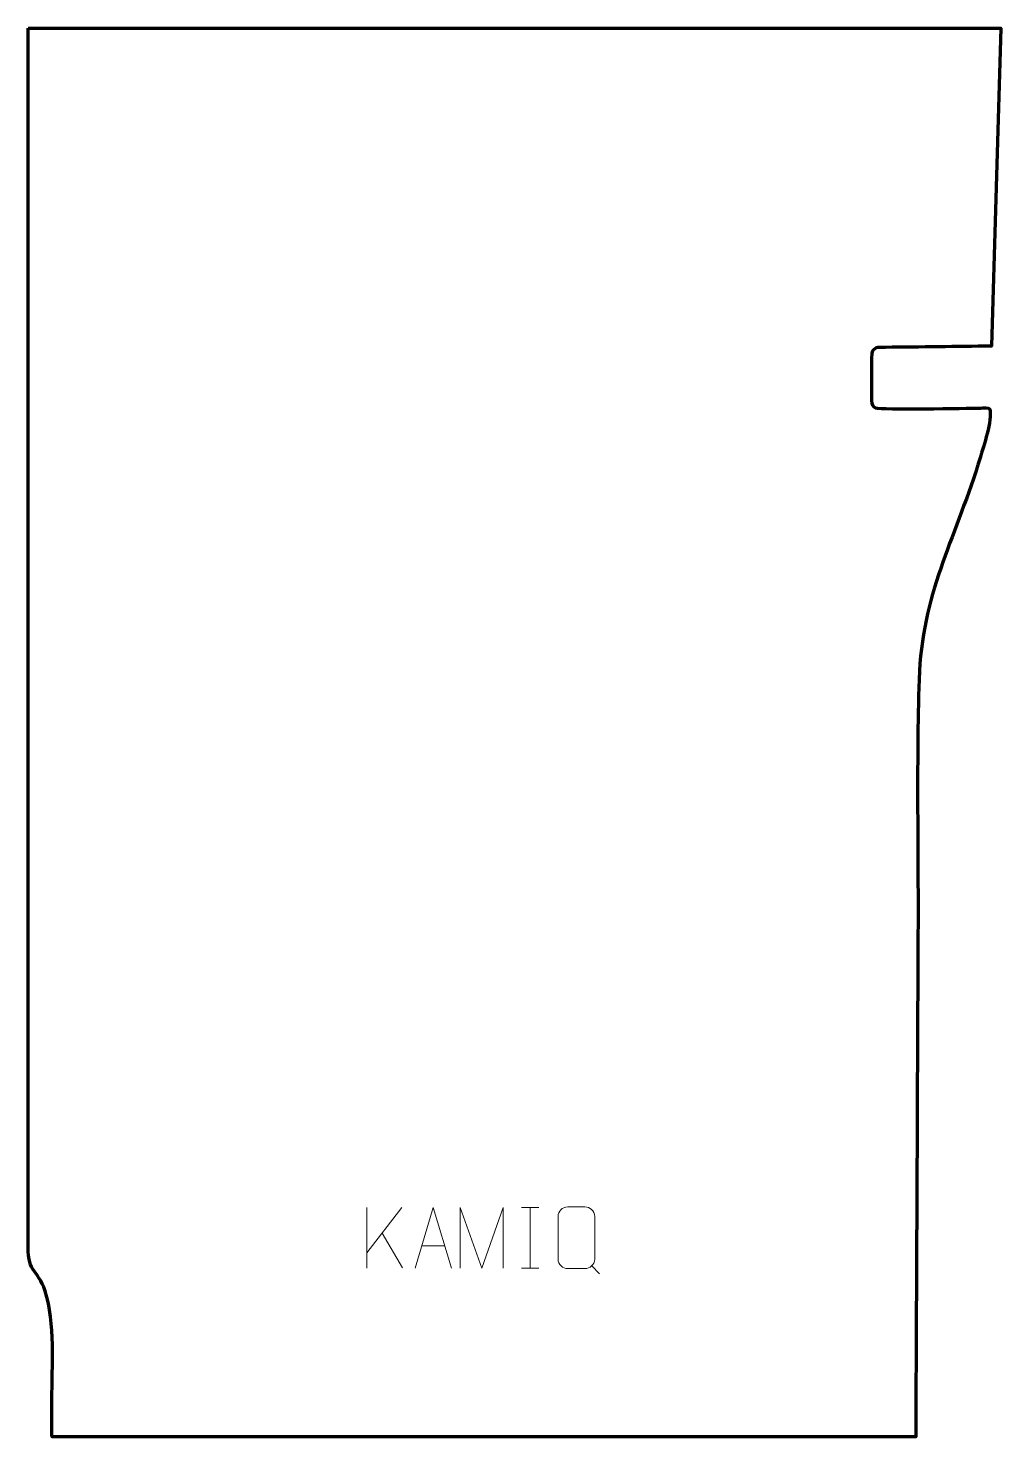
# Model space of a CAD drawing. Header units: millimetres. Extents: x 1102 to 1502, y 122 to 702.
import ezdxf

# ---------------------------------------------------------------- set-up
doc = ezdxf.new("R2010")
doc.units = ezdxf.units.MM
doc.header["$MEASUREMENT"] = 0
doc.layers.add('layer 2', color=7, linetype='Continuous')
doc.layers.add('layer 3', color=7, linetype='Continuous')

msp = doc.modelspace()

# ---------------------------------------------------------------- linework, layer by layer
at = {"layer": 'layer 2', "color": 142, "lineweight": 9}
for points in [[(1241.3429, 216.6124), (1241.3429, 216.6124), (1241.3429, 191.6893), (1241.3429, 191.6893)], [(1255.7015, 216.6124), (1255.7015, 216.6124), (1241.3429, 197.9954), (1241.3429, 197.9954)], [(1305.0318, 216.6125), (1305.0318, 216.6125), (1312.1913, 216.6125), (1312.1913, 216.6125)], [(1308.6115, 216.6125), (1308.6115, 216.6125), (1308.6115, 191.6894), (1308.6115, 191.6894)], [(1256.0264, 191.7849), (1256.0264, 191.7849), (1247.5663, 206.0811), (1247.5663, 206.0811)], [(1263.9182, 200.9275), (1263.9182, 200.9275), (1273.4024, 200.9275), (1273.4024, 200.9275)], [(1305.0318, 191.6894), (1305.0318, 191.6894), (1312.1913, 191.6894), (1312.1913, 191.6894)], [(1333.9275, 192.6174), (1333.9275, 192.6174), (1337.1338, 189.4143), (1337.1338, 189.4143)]]:
    msp.add_open_spline(points, degree=3, dxfattribs=at)
for points, knots in [([(1261.199, 191.6893), (1261.199, 191.6893), (1268.5609, 216.6125), (1268.5609, 216.6125), (1268.5609, 216.6125), (1268.5609, 216.6125), (1276.1217, 191.6893), (1276.1217, 191.6893)], [0, 0, 0, 0, 0.33333333, 0.33333333, 0.33333333, 0.33333333, 1, 1, 1, 1]), ([(1279.8041, 191.6871), (1279.8041, 191.6871), (1279.8041, 216.6147), (1279.8041, 216.6147), (1279.8041, 216.6147), (1279.8041, 216.6147), (1288.7184, 191.6871), (1288.7184, 191.6871), (1288.7184, 191.6871), (1288.7184, 191.6871), (1297.4676, 216.6141), (1297.4676, 216.6141), (1297.4676, 216.6141), (1297.4676, 216.6141), (1297.4676, 191.6871), (1297.4676, 191.6871)], [0, 0, 0, 0, 0.2, 0.2, 0.2, 0.2, 0.4, 0.4, 0.4, 0.4, 0.6, 0.6, 0.6, 0.6, 1, 1, 1, 1]), ([(1324.0095, 216.8891), (1326.3744, 216.8891), (1328.7395, 216.8891), (1331.1046, 216.8891), (1331.1046, 216.8891), (1333.084, 216.9253), (1335.1088, 215.4086), (1335.1359, 212.9301), (1335.1359, 212.9301), (1335.1356, 207.0865), (1335.1356, 201.2428), (1335.1359, 195.3985), (1335.1359, 195.3985), (1334.9939, 193.0361), (1333.2885, 191.5317), (1331.1046, 191.5206), (1331.1046, 191.5206), (1328.7335, 191.5211), (1326.3626, 191.5211), (1323.992, 191.5206), (1323.992, 191.5206), (1322.0345, 191.4136), (1320.0291, 193.3298), (1320.0406, 195.3809), (1320.0406, 195.3809), (1320.041, 201.2478), (1320.041, 207.1144), (1320.0406, 212.9807), (1320.0406, 212.9807), (1320.0449, 215.1546), (1321.8209, 216.9028), (1324.0095, 216.8891)], [0, 0, 0, 0, 0.11111111, 0.11111111, 0.11111111, 0.11111111, 0.22222222, 0.22222222, 0.22222222, 0.22222222, 0.33333333, 0.33333333, 0.33333333, 0.33333333, 0.44444444, 0.44444444, 0.44444444, 0.44444444, 0.55555556, 0.55555556, 0.55555556, 0.55555556, 0.66666667, 0.66666667, 0.66666667, 0.66666667, 0.77777778, 0.77777778, 0.77777778, 0.77777778, 1, 1, 1, 1])]:
    msp.add_open_spline(points, degree=3, knots=knots, dxfattribs=at)
at = {"layer": 'layer 3', "color": 242, "lineweight": 158}
msp.add_open_spline([(1101.8797, 702.2359), (1101.8802, 534.9847), (1101.9336, 367.7329), (1101.8686, 200.4818), (1101.8686, 200.4818), (1101.8642, 189.201), (1105.7315, 191.6481), (1108.8769, 182.2294), (1108.8769, 182.2294), (1113.0256, 169.234), (1111.6389, 151.3008), (1111.6405, 137.4652), (1111.6405, 137.4652), (1111.641, 132.7095), (1111.422, 127.9484), (1111.6408, 123.1977), (1111.6408, 123.1977), (1111.6408, 123.1977), (1111.6851, 122.2359), (1111.6851, 122.2359), (1111.6851, 122.2359), (1111.6851, 122.2359), (1467.3175, 122.2465), (1467.3175, 122.2465), (1467.3175, 122.2465), (1467.4604, 153.6326), (1467.6033, 185.0188), (1467.7462, 216.4049), (1467.7462, 216.4049), (1467.8891, 247.7909), (1468.032, 279.177), (1468.1749, 310.5632), (1468.1749, 310.5632), (1468.2038, 316.9038), (1468.2327, 323.2444), (1468.2615, 329.585), (1468.2615, 329.585), (1468.4008, 365.3232), (1467.5184, 401.8312), (1468.8419, 437.4683), (1468.8419, 437.4683), (1470.7117, 471.4364), (1484.3712, 493.9389), (1493.8388, 525.3549), (1493.8388, 525.3549), (1495.3232, 530.2804), (1498.7944, 540.5579), (1497.8598, 545.4288), (1497.8598, 545.4288), (1497.7017, 546.2528), (1494.9253, 545.8118), (1493.9772, 545.8086), (1493.9772, 545.8086), (1488.2902, 545.7856), (1453.273, 545.0576), (1450.7678, 545.8957), (1450.7678, 545.8957), (1448.387, 546.6921), (1449.1866, 550.7387), (1449.1829, 553.0162), (1449.1829, 553.0162), (1449.1793, 555.2609), (1448.8373, 568.0307), (1449.4433, 569.1107), (1449.4433, 569.1107), (1450.6146, 571.198), (1452.3735, 570.7616), (1454.9115, 570.7921), (1454.9115, 570.7921), (1469.4319, 570.9663), (1483.9526, 571.1564), (1498.4729, 571.3395), (1498.4729, 571.3395), (1498.4729, 571.3395), (1502.3677, 702.2359), (1502.3677, 702.2359), (1502.3677, 702.2359), (1502.3677, 702.2359), (1101.8797, 702.2359), (1101.8797, 702.2359)], degree=3, knots=[0, 0, 0, 0, 0.04761905, 0.04761905, 0.04761905, 0.04761905, 0.0952381, 0.0952381, 0.0952381, 0.0952381, 0.14285714, 0.14285714, 0.14285714, 0.14285714, 0.19047619, 0.19047619, 0.19047619, 0.19047619, 0.23809524, 0.23809524, 0.23809524, 0.23809524, 0.28571429, 0.28571429, 0.28571429, 0.28571429, 0.33333333, 0.33333333, 0.33333333, 0.33333333, 0.38095238, 0.38095238, 0.38095238, 0.38095238, 0.42857143, 0.42857143, 0.42857143, 0.42857143, 0.47619048, 0.47619048, 0.47619048, 0.47619048, 0.52380952, 0.52380952, 0.52380952, 0.52380952, 0.57142857, 0.57142857, 0.57142857, 0.57142857, 0.61904762, 0.61904762, 0.61904762, 0.61904762, 0.66666667, 0.66666667, 0.66666667, 0.66666667, 0.71428571, 0.71428571, 0.71428571, 0.71428571, 0.76190476, 0.76190476, 0.76190476, 0.76190476, 0.80952381, 0.80952381, 0.80952381, 0.80952381, 0.85714286, 0.85714286, 0.85714286, 0.85714286, 0.9047619, 0.9047619, 0.9047619, 0.9047619, 1, 1, 1, 1], dxfattribs=at)

doc.saveas('drawing.dxf')
